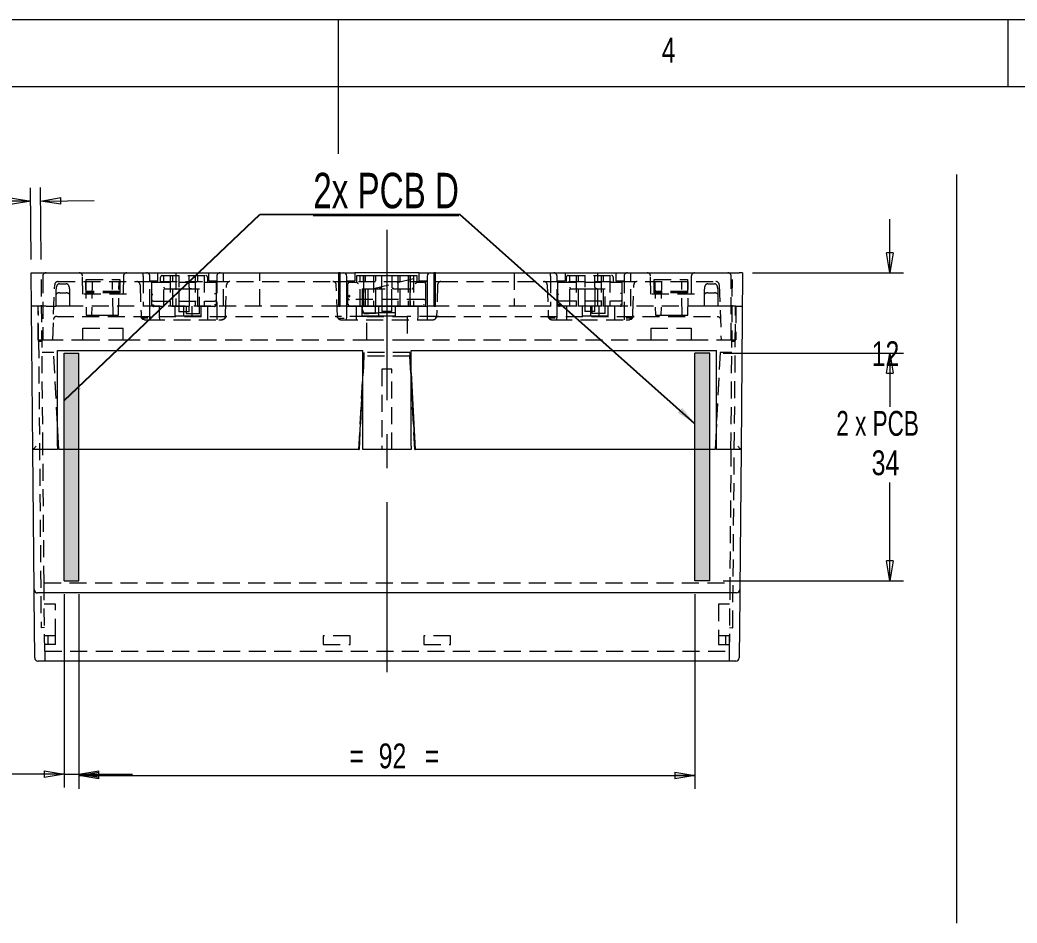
# Model space of a CAD drawing. Header units: millimetres. Extents: x 5 to 292, y 5 to 205.
# Drawn here: x 124.8 to 199.2, y 137.6 to 205 of the extents above; entities that cross this region are included whole.
import ezdxf

# ---------------------------------------------------------------- set-up
doc = ezdxf.new("R2010")
doc.units = ezdxf.units.MM
doc.linetypes.add('CENTERX2', pattern=[20.32, 12.7, -2.54, 2.54, -2.54])
doc.linetypes.add('HIDDEN', pattern=[1.905, 1.27, -0.635])
doc.styles.add('SLDTEXTSTYLE0', font='TXT', dxfattribs={"width": 0.75})
doc.styles.add('SLDTEXTSTYLE2', font='TXT', dxfattribs={"width": 0.7})
doc.styles.add('SLDTEXTSTYLE3', font='TXT', dxfattribs={"width": 0.678571})
doc.dimstyles.new('SLDDIMSTYLE1', dxfattribs={"dimtxt": 1.852083, "dimasz": 1.5, "dimexe": 0, "dimexo": 0.0625, "dimgap": 0.463021, "dimtad": 0, "dimtih": 1, "dimtoh": 1, "dimlfac": 2, "dimrnd": 1e-09, "dimzin": 12, "dimdsep": 46, "dimtxsty": 'SLDTEXTSTYLE0', "dimblk1": 'CLOSED', "dimblk2": 'CLOSED', "dimsah": 1, "dimcen": 0.09, "dimadec": 0, "dimazin": 3, "dimtfac": 1, "dimtofl": 0, "dimtmove": 0, "dimatfit": 3, "dimldrblk": 'CLOSED', "dimfxl": 0, "dimfrac": 2, "dimtolj": 1, "dimtzin": 12, "dimarcsym": 0})
doc.dimstyles.new('SLDDIMSTYLE2', dxfattribs={"dimtxt": 1.852083, "dimasz": 1.5, "dimexe": 0, "dimexo": 0.0625, "dimgap": 0.463021, "dimtad": 0, "dimtih": 1, "dimtoh": 1, "dimdec": 1, "dimlfac": 2, "dimrnd": 1e-09, "dimzin": 12, "dimdsep": 46, "dimtxsty": 'SLDTEXTSTYLE0', "dimblk1": 'CLOSED', "dimblk2": 'CLOSED', "dimsah": 1, "dimcen": 0.09, "dimadec": 0, "dimazin": 3, "dimtfac": 1, "dimtdec": 1, "dimtofl": 0, "dimtmove": 0, "dimatfit": 3, "dimldrblk": 'CLOSED', "dimfxl": 0, "dimfrac": 2, "dimtolj": 1, "dimtzin": 12, "dimarcsym": 0})
doc.dimstyles.new('SLDDIMSTYLE4', dxfattribs={"dimtxt": 1.852083, "dimasz": 1.5, "dimexe": 0, "dimexo": 0.0625, "dimgap": 0.463021, "dimtad": 0, "dimtih": 1, "dimtoh": 1, "dimlfac": 2, "dimrnd": 1e-09, "dimzin": 4, "dimdsep": 46, "dimtxsty": 'SLDTEXTSTYLE0', "dimblk1": 'CLOSED', "dimblk2": 'CLOSED', "dimsah": 1, "dimcen": 0.09, "dimadec": 0, "dimazin": 1, "dimtfac": 1, "dimtmove": 0, "dimatfit": 0, "dimldrblk": 'CLOSED', "dimfxl": 0, "dimfrac": 2, "dimtolj": 1, "dimtzin": 12, "dimarcsym": 0})
doc.dimstyles.new('SLDDIMSTYLE5', dxfattribs={"dimtxt": 1.852083, "dimasz": 1.5, "dimexe": 0, "dimexo": 0.0625, "dimgap": 0.463021, "dimtad": 0, "dimtih": 1, "dimtoh": 1, "dimlfac": 2, "dimrnd": 1e-09, "dimzin": 12, "dimdsep": 46, "dimtxsty": 'SLDTEXTSTYLE0', "dimblk1": 'CLOSED', "dimblk2": 'CLOSED', "dimsah": 1, "dimcen": 0.09, "dimadec": 0, "dimazin": 3, "dimtfac": 1, "dimtmove": 0, "dimatfit": 0, "dimldrblk": 'CLOSED', "dimfxl": 0, "dimfrac": 2, "dimtolj": 1, "dimtzin": 12, "dimarcsym": 0})
doc.dimstyles.new('SLDDIMSTYLE6', dxfattribs={"dimtxt": 0, "dimasz": 1.5, "dimexe": 0, "dimexo": 0.0625, "dimgap": 0, "dimtad": 0, "dimtih": 1, "dimtoh": 1, "dimdec": 0, "dimrnd": 1e-09, "dimzin": 0, "dimdsep": 46, "dimtxsty": 'Standard', "dimsah": 1, "dimcen": 0.09, "dimadec": 0, "dimazin": 0, "dimtfac": 1.5, "dimtdec": 0, "dimtofl": 0, "dimtmove": 0, "dimatfit": 3, "dimfxl": 0, "dimfrac": 2, "dimtolj": 1, "dimtzin": 0, "dimarcsym": 0})

# ---------------------------------------------------------------- blocks, each defined once
blk = doc.blocks.new('_CLOSED')
at = {"color": 0, "linetype": 'ByBlock', "lineweight": -2}
for p, q in [((-1, 0.166667), (0, 0)), ((-1, 0.166667), (-1, -0.166667)), ((0, 0), (-1, -0.166667)), ((0, 0), (-1, 0))]:
    blk.add_line(p, q, dxfattribs=at)
blk = doc.blocks.new('_D_24')
at = {"color": 7, "linetype": 'Continuous', "lineweight": 0}
for p, q in [((189.707, 186.116), (189.707, 190.116)), ((179.453, 186.116), (190.707, 186.116)), ((177.251, 180.116), (190.707, 180.116)), ((189.707, 180.116), (189.707, 176.116))]:
    blk.add_line(p, q, dxfattribs=at)
at = {"color": 7, "linetype": 'Continuous', "lineweight": 0, "xscale": 1.5, "yscale": 1.5}
for p, rotation in [((189.707, 186.116, 0.05), 270.0000000000006), ((189.707, 180.116, 0.05), 90.00000000000061)]:
    blk.add_blockref('_CLOSED', p, dxfattribs=dict(at, rotation=rotation))
at = {"color": 7, "linetype": 'Continuous', "lineweight": 0, "insert": (188.339, 181.004), "char_height": 1.8521, "attachment_point": 1, "style": 'SLDTEXTSTYLE0'}
blk.add_mtext('12', dxfattribs=at)
blk = doc.blocks.new('_D_25')
at = {"color": 7, "linetype": 'Continuous', "lineweight": 0}
for p, q in [((177.251, 180.116), (190.707, 180.116)), ((189.707, 180.116), (189.707, 176.353)), ((189.707, 163.116), (189.707, 170.47)), ((177.251, 163.116), (190.707, 163.116))]:
    blk.add_line(p, q, dxfattribs=at)
at = {"color": 7, "linetype": 'Continuous', "lineweight": 0, "xscale": 1.5, "yscale": 1.5}
for p, rotation in [((189.707, 180.116, 0.05), 90.0000000000004), ((189.707, 163.116, 0.05), 270.0000000000004)]:
    blk.add_blockref('_CLOSED', p, dxfattribs=dict(at, rotation=rotation))
at = {"color": 7, "linetype": 'Continuous', "lineweight": 0, "char_height": 1.8521, "attachment_point": 1}
for s, insert, style in [('2 x PCB', (185.702, 175.799), 'SLDTEXTSTYLE3'), ('34', (188.339, 172.857), 'SLDTEXTSTYLE0')]:
    blk.add_mtext(s, dxfattribs=dict(at, insert=insert, style=style))
blk = doc.blocks.new('_D_26')
at = {"color": 7, "linetype": 'Continuous', "lineweight": 0}
for p, q in [((129.155, 162.116), (129.155, 147.579)), ((175.151, 162.116), (175.151, 147.579)), ((129.155, 148.579), (175.151, 148.579))]:
    blk.add_line(p, q, dxfattribs=at)
at = {"color": 7, "linetype": 'Continuous', "lineweight": 0, "xscale": 1.5, "yscale": 1.5, "rotation": 180.0000000000004}
blk.add_blockref('_CLOSED', (129.155, 148.579, 0.05), dxfattribs=at)
at = {"color": 7, "linetype": 'Continuous', "lineweight": 0, "xscale": 1.5, "yscale": 1.5}
blk.add_blockref('_CLOSED', (175.151, 148.579, 0.05), dxfattribs=at)
at = {"color": 7, "linetype": 'Continuous', "lineweight": 0, "attachment_point": 1, "style": 'SLDTEXTSTYLE0'}
for s, insert, char_height in [('=', (149.359, 150.967), 1.852), ('92', (151.536, 150.967), 1.8521), ('=', (154.966, 150.967), 1.852)]:
    blk.add_mtext(s, dxfattribs=dict(at, insert=insert, char_height=char_height))
blk = doc.blocks.new('_D_27')
at = {"color": 7, "linetype": 'Continuous', "lineweight": 0}
for p, q in [((128.055, 162.116), (128.055, 147.675)), ((129.155, 162.116), (129.155, 147.675)), ((128.055, 148.675), (111.949, 148.675)), ((128.055, 148.675), (129.155, 148.675)), ((129.155, 148.675), (133.155, 148.675))]:
    blk.add_line(p, q, dxfattribs=at)
at = {"color": 7, "linetype": 'Continuous', "lineweight": 0, "xscale": 1.5, "yscale": 1.5}
blk.add_blockref('_CLOSED', (128.055, 148.675, 0.05), dxfattribs=at)
at = {"color": 7, "linetype": 'Continuous', "lineweight": 0, "xscale": 1.5, "yscale": 1.5, "rotation": 180.0000000000004}
blk.add_blockref('_CLOSED', (129.155, 148.675, 0.05), dxfattribs=at)
at = {"color": 7, "linetype": 'Continuous', "lineweight": 0, "char_height": 1.8521, "attachment_point": 1, "style": 'SLDTEXTSTYLE0'}
for s, insert in [('2.20', (114.384, 154.004)), ('TYP', (119.865, 154.004)), ('PCB SLOT', (113.933, 151.062))]:
    blk.add_mtext(s, dxfattribs=dict(at, insert=insert))
blk = doc.blocks.new('_D_28')
at = {"color": 7, "linetype": 'Continuous', "lineweight": 0}
for p, q in [((125.594, 187.116), (125.548, 192.47)), ((126.344, 187.116), (126.298, 192.477)), ((125.556, 191.47), (123.015, 191.448)), ((126.306, 191.477), (130.306, 191.512))]:
    blk.add_line(p, q, dxfattribs=at)
at = {"color": 7, "linetype": 'Continuous', "lineweight": 0, "xscale": 1.5, "yscale": 1.5}
for p, rotation in [((125.556, 191.47, -14.382), 0.500000000000605), ((126.306, 191.477, -14.382), 180.5000000000006)]:
    blk.add_blockref('_CLOSED', p, dxfattribs=dict(at, rotation=rotation))
at = {"color": 7, "linetype": 'Continuous', "lineweight": 0, "char_height": 1.8521, "attachment_point": 1, "style": 'SLDTEXTSTYLE0'}
for s, insert in [('1.50', (111.025, 193.772)), ('TYP', (116.506, 193.772)), ('WALL THK', (110.462, 190.831))]:
    blk.add_mtext(s, dxfattribs=dict(at, insert=insert))
blk = doc.blocks.new('SW_NOTE_8')
at = {"color": 0, "linetype": 'Continuous', "lineweight": 0}
for p, q in [((0, 0), (14.929, 0)), ((14.929, 0), (0, 0)), ((0, 0), (14.929, 0)), ((14.929, 0), (0, 0)), ((0, 0), (14.929, 0)), ((14.929, 0), (0, 0))]:
    blk.add_line(p, q, dxfattribs=at)
at = {"color": 0, "linetype": 'Continuous', "lineweight": 0, "insert": (9.435, 3.113), "char_height": 2.6458, "attachment_point": 2, "style": 'SLDTEXTSTYLE2'}
blk.add_mtext('\\L2x PCB D', dxfattribs=at)

msp = doc.modelspace()

# ---------------------------------------------------------------- hatches: boundary and pattern name
at = {"linetype": 'Continuous'}
for points in [[(129.1551, 163.1156), (129.1551, 180.1156), (128.0551, 180.1156), (128.0551, 163.1156)], [(176.251, 163.1156), (175.151, 163.1156), (175.151, 180.1156), (176.251, 180.1156)]]:
    msp.add_hatch(color=7, dxfattribs=at).paths.add_polyline_path(points, flags=0)

# ---------------------------------------------------------------- linework, layer by layer
at = {"color": 7, "linetype": 'Continuous', "lineweight": 0}
for p, q in [((292, 205), (5, 205)), ((148.5, 205), (148.5, 195)), ((198.5, 205), (198.5, 200)), ((287, 200), (10, 200)), ((194.6831, 193.4552), (194.6831, 137.559)), ((128.0551, 163.1156), (128.0551, 180.1156)), ((128.0551, 180.1156), (129.1551, 180.1156)), ((129.1551, 163.1156), (129.1551, 180.1156)), ((175.151, 163.1156), (175.151, 180.1156)), ((176.251, 163.1156), (176.251, 180.1156)), ((128.0551, 163.1156), (129.1551, 163.1156))]:
    msp.add_line(p, q, dxfattribs=at)
at = {"color": 7, "linetype": 'CENTERX2', "lineweight": 0}
msp.add_line((152.1531, 189.3158), (152.1531, 154.2508), dxfattribs=at)
at = {"color": 7, "linetype": 'Continuous', "lineweight": 15}
for p, q in [((125.7182, 172.9156), (125.6031, 186.1156)), ((125.6031, 186.1156), (125.8531, 186.1156)), ((125.8531, 186.1156), (148.5281, 186.1156)), ((148.5281, 186.1156), (148.5281, 183.6156)), ((148.6531, 186.1156), (148.5281, 186.1156)), ((148.6531, 183.6156), (148.6531, 186.1156)), ((148.6531, 186.1156), (148.9031, 186.1156)), ((148.9031, 186.1156), (149.7531, 186.1156)), ((149.7531, 186.1156), (149.7531, 185.5156)), ((154.5531, 186.1156), (149.7531, 186.1156)), ((154.5531, 185.5156), (154.5531, 186.1156)), ((154.5531, 186.1156), (155.4031, 186.1156)), ((155.4031, 186.1156), (155.6531, 186.1156)), ((155.6531, 186.1156), (155.6531, 183.6156)), ((155.7781, 186.1156), (155.6531, 186.1156)), ((155.7781, 183.6156), (155.7781, 186.1156)), ((155.7781, 186.1156), (178.453, 186.1156)), ((178.7031, 186.1156), (178.453, 186.1156)), ((178.7031, 186.1156), (178.5879, 172.9156)), ((149.1531, 183.6156), (149.1531, 185.8656)), ((149.1531, 185.5156), (149.7531, 185.5156)), ((149.3689, 185.418), (149.8939, 185.418)), ((149.8939, 185.418), (149.8939, 185.918)), ((149.8939, 185.918), (150.0189, 185.918)), ((150.0189, 185.918), (154.2689, 185.918)), ((154.2689, 185.918), (154.3939, 185.918)), ((154.3939, 185.918), (154.3939, 185.418)), ((154.3939, 185.418), (154.9189, 185.418)), ((154.5531, 185.5156), (155.1531, 185.5156)), ((155.1531, 185.8656), (155.1531, 183.6156)), ((149.2439, 183.743), (149.2439, 185.293)), ((155.0439, 185.293), (155.0372, 185.3333)), ((155.0439, 185.293), (155.0439, 183.743)), ((148.5281, 183.6156), (148.6531, 183.6156)), ((149.1531, 183.6156), (148.6531, 183.6156)), ((149.1531, 183.6156), (155.1531, 183.6156)), ((154.9189, 183.618), (149.3689, 183.618)), ((150.2926, 183.618), (150.2926, 183.6156)), ((150.2939, 183.618), (150.2939, 183.6156)), ((151.2939, 183.6156), (151.2939, 183.618)), ((151.3335, 183.6173), (151.3335, 183.618)), ((151.7689, 183.6178), (151.7689, 183.6156)), ((152.5189, 183.6156), (152.5189, 183.6178)), ((152.9543, 183.618), (152.9543, 183.6173)), ((154.9133, 183.6186), (154.9394, 183.6216)), ((155.6531, 183.6156), (155.1531, 183.6156)), ((155.6531, 183.6156), (155.7781, 183.6156)), ((127.5531, 180.3156), (150.3531, 180.3156)), ((127.5531, 173.1656), (127.5531, 180.3156)), ((150.3531, 173.1656), (150.3531, 180.3156)), ((153.9531, 180.3156), (176.7531, 180.3156)), ((153.9531, 173.1656), (153.9531, 180.3156)), ((176.7531, 173.1656), (176.7531, 180.3156)), ((150.3531, 178.6391), (150.0531, 172.9156)), ((153.9531, 178.6456), (154.2534, 172.9156)), ((154.2531, 172.9156), (153.9531, 178.6391)), ((127.6531, 172.9156), (127.5531, 174.8237)), ((127.6527, 172.9156), (127.5531, 174.8171)), ((176.7531, 174.8237), (176.6531, 172.9156)), ((176.7531, 174.8171), (176.6534, 172.9156)), ((127.5531, 172.9156), (125.7182, 172.9156)), ((125.8095, 162.4634), (125.7182, 172.9156)), ((127.5531, 173.1656), (127.5531, 172.9156)), ((150.0531, 172.9156), (127.6527, 172.9156)), ((150.3531, 172.9156), (150.3531, 173.1656)), ((153.9531, 172.9156), (150.3531, 172.9156)), ((153.9531, 173.1656), (153.9531, 172.9156)), ((176.6534, 172.9156), (154.2531, 172.9156)), ((176.7531, 172.9156), (176.7531, 173.1656)), ((178.5879, 172.9156), (176.7531, 172.9156)), ((178.5879, 172.9156), (178.4966, 162.4634)), ((125.854, 157.3634), (125.8138, 161.9678)), ((178.2467, 162.2156), (126.0595, 162.2156)), ((178.4923, 161.9678), (178.4521, 157.3634)), ((178.2021, 157.1156), (126.104, 157.1156))]:
    msp.add_line(p, q, dxfattribs=at)
at = {"color": 7, "linetype": 'HIDDEN', "lineweight": 0}
for p, q in [((126.4683, 172.9156), (126.3531, 186.1156)), ((133.9531, 185.8656), (133.9531, 186.1156)), ((135.0531, 185.5156), (135.0531, 186.1156)), ((136.4031, 186.1156), (136.4031, 183.6156)), ((138.8531, 185.5156), (138.8531, 186.1156)), ((139.9531, 185.8656), (139.9531, 186.1156)), ((142.6531, 183.6156), (142.6531, 186.1156)), ((161.6531, 186.1156), (161.6531, 183.6156)), ((164.3531, 185.8656), (164.3531, 186.1156)), ((165.4531, 186.1156), (165.4531, 185.5156)), ((167.9031, 183.6156), (167.9031, 186.1156)), ((169.2531, 186.1156), (169.2531, 185.5156)), ((170.3531, 185.8656), (170.3531, 186.1156)), ((177.8378, 172.9156), (177.953, 186.1156)), ((126.4531, 185.8656), (126.4531, 181.1156)), ((127.5964, 185.4656), (148.1208, 185.4656)), ((129.4531, 184.5156), (129.4294, 185.87)), ((129.6531, 185.4656), (129.6967, 182.9656)), ((129.7031, 185.6156), (132.2031, 185.6156)), ((129.7031, 184.6156), (129.7031, 185.6156)), ((130.1467, 185.4656), (130.1031, 182.9656)), ((131.7031, 182.9656), (131.6594, 185.4656)), ((132.1094, 182.9656), (132.1531, 185.4656)), ((132.2031, 185.6156), (132.2031, 184.6156)), ((132.4767, 185.87), (132.4531, 184.5156)), ((133.9531, 185.8656), (133.9531, 183.6156)), ((134.4531, 183.6156), (134.4531, 185.8656)), ((134.4531, 185.5156), (135.0531, 185.5156)), ((134.6015, 185.408), (134.7265, 185.408)), ((134.6015, 184.5505), (134.6015, 185.408)), ((134.7265, 185.408), (139.2765, 185.408)), ((135.2515, 185.408), (135.2515, 185.783)), ((135.3765, 185.908), (138.6265, 185.908)), ((135.5015, 183.608), (135.5015, 185.908)), ((135.9765, 185.908), (135.9765, 183.608)), ((136.1612, 183.608), (136.1612, 185.908)), ((136.6265, 185.908), (136.6265, 185.033)), ((137.3765, 185.033), (137.3765, 185.908)), ((137.8419, 185.908), (137.8419, 183.608)), ((138.0265, 183.608), (138.0265, 185.908)), ((138.5015, 185.908), (138.5015, 183.608)), ((138.7515, 185.783), (138.7515, 185.408)), ((138.8531, 185.5156), (139.4531, 185.5156)), ((139.2765, 185.408), (139.4015, 185.408)), ((139.4015, 185.408), (139.4015, 184.5505)), ((139.4531, 185.8656), (139.4531, 183.6156)), ((139.9531, 183.6156), (139.9531, 185.8656)), ((148.1208, 185.4656), (156.1853, 185.4656)), ((150.1439, 183.618), (150.1439, 185.918)), ((150.3939, 185.918), (150.3939, 183.618)), ((150.397, 183.618), (150.397, 185.918)), ((150.5439, 183.618), (150.5439, 185.918)), ((151.1439, 185.918), (151.1439, 183.618)), ((154.1439, 185.668), (151.1439, 184.918)), ((151.3335, 183.618), (151.3335, 185.918)), ((151.7689, 185.043), (151.7689, 185.918)), ((152.5189, 185.918), (152.5189, 185.043)), ((152.9543, 185.918), (152.9543, 183.618)), ((153.1439, 183.618), (153.1439, 185.918)), ((153.7439, 185.918), (153.7439, 183.618)), ((153.8907, 185.918), (153.8907, 183.618)), ((153.8939, 183.618), (153.8939, 185.918)), ((154.1439, 185.918), (154.1439, 183.618)), ((156.1853, 185.4656), (176.7097, 185.4656)), ((164.3531, 185.8656), (164.3531, 183.6156)), ((164.8531, 183.6156), (164.8531, 185.8656)), ((164.8531, 185.5156), (165.4531, 185.5156)), ((164.9001, 185.4169), (165.0251, 185.4169)), ((164.9001, 184.5594), (164.9001, 185.4169)), ((165.0251, 185.4169), (169.5751, 185.4169)), ((165.5501, 185.4169), (165.5501, 185.7919)), ((165.6751, 185.9169), (168.9251, 185.9169)), ((165.8001, 183.6169), (165.8001, 185.9169)), ((166.2751, 185.9169), (166.2751, 183.6169)), ((166.4598, 183.6169), (166.4598, 185.9169)), ((166.9251, 185.9169), (166.9251, 185.0419)), ((167.6751, 185.0419), (167.6751, 185.9169)), ((168.1405, 185.9169), (168.1405, 183.6169)), ((168.3251, 183.6169), (168.3251, 185.9169)), ((168.8001, 185.9169), (168.8001, 183.6169)), ((169.0501, 185.7919), (169.0501, 185.4169)), ((169.2531, 185.5156), (169.8531, 185.5156)), ((169.5751, 185.4169), (169.7001, 185.4169)), ((169.7001, 185.4169), (169.7001, 184.5594)), ((169.8531, 185.8656), (169.8531, 183.6156)), ((170.3531, 183.6156), (170.3531, 185.8656)), ((171.8531, 184.5156), (171.8294, 185.87)), ((172.103, 185.6156), (174.603, 185.6156)), ((172.103, 184.6156), (172.103, 185.6156)), ((172.1531, 185.4656), (172.1967, 182.9656)), ((172.6467, 185.4656), (172.6031, 182.9656)), ((174.2031, 182.9656), (174.1594, 185.4656)), ((174.603, 185.6156), (174.603, 184.6156)), ((174.6094, 182.9656), (174.6531, 185.4656)), ((174.8767, 185.87), (174.8531, 184.5156)), ((177.8531, 181.1156), (177.8531, 185.8656)), ((127.2031, 181.1156), (127.3465, 185.2243)), ((127.4531, 183.6156), (127.4531, 184.9131)), ((127.7031, 185.3005), (128.2031, 185.3005)), ((128.4531, 184.9131), (128.4531, 183.6156)), ((132.2031, 184.7156), (129.7031, 184.7156)), ((133.7207, 185.2243), (133.7946, 183.1069)), ((135.6265, 184.908), (136.6265, 184.908)), ((136.6265, 184.908), (137.3765, 184.908)), ((136.6265, 184.908), (136.6265, 183.608)), ((137.4106, 184.908), (137.3765, 184.908)), ((137.3765, 184.908), (137.3765, 183.608)), ((137.4106, 184.908), (137.6515, 184.908)), ((137.6515, 184.908), (138.1515, 184.908)), ((138.1515, 183.058), (138.1515, 184.908)), ((140.1115, 183.1069), (140.1854, 185.2243)), ((148.4531, 182.8656), (148.3707, 185.2243)), ((150.2926, 184.9186), (150.2926, 183.618)), ((150.7439, 184.918), (154.0189, 184.918)), ((150.7439, 183.618), (150.7439, 184.918)), ((151.7689, 184.918), (151.7689, 183.618)), ((152.5189, 183.618), (152.5189, 184.9188)), ((155.9354, 185.2243), (155.8531, 182.8656)), ((164.1207, 185.2243), (164.1946, 183.1069)), ((165.9251, 184.9169), (166.9251, 184.9169)), ((166.9251, 184.9169), (167.6751, 184.9169)), ((166.9251, 184.9169), (166.9251, 183.6169)), ((167.7092, 184.9169), (167.6751, 184.9169)), ((167.6751, 184.9169), (167.6751, 183.6169)), ((167.7092, 184.9169), (167.9501, 184.9169)), ((167.9501, 184.9169), (168.4501, 184.9169)), ((168.4501, 183.0669), (168.4501, 184.9169)), ((170.5115, 183.1069), (170.5854, 185.2243)), ((174.603, 184.7156), (172.103, 184.7156)), ((175.8531, 183.6156), (175.8531, 184.9131)), ((176.1031, 185.3005), (176.6031, 185.3005)), ((176.8531, 184.9131), (176.8531, 183.6156)), ((176.9596, 185.2243), (177.1031, 181.1156)), ((127.7031, 184.6156), (128.2031, 184.6156)), ((132.7031, 184.5156), (129.203, 184.5156)), ((132.2031, 184.6156), (129.7031, 184.6156)), ((134.6015, 184.0956), (134.6015, 184.5505)), ((134.6015, 183.733), (134.6015, 184.0956)), ((134.7265, 184.008), (139.2765, 184.008)), ((139.4015, 184.5505), (139.2853, 184.5505)), ((139.4015, 184.5505), (139.4015, 184.0956)), ((139.4015, 184.0956), (139.4015, 183.733)), ((149.261, 184.4016), (149.2527, 184.4051)), ((149.3689, 184.4193), (149.3689, 184.3311)), ((154.9189, 184.118), (149.3689, 184.118)), ((164.9001, 184.1044), (164.9001, 184.5594)), ((164.9001, 183.7419), (164.9001, 184.1044)), ((165.0251, 184.0169), (169.5751, 184.0169)), ((169.7001, 184.5594), (169.5839, 184.5594)), ((169.7001, 184.5594), (169.7001, 184.1044)), ((169.7001, 184.1044), (169.7001, 183.7419)), ((175.1031, 184.5156), (171.603, 184.5156)), ((174.603, 184.6156), (172.103, 184.6156)), ((176.1031, 184.6156), (176.6031, 184.6156)), ((126.1031, 183.6156), (125.6249, 183.6156)), ((126.1031, 181.1156), (126.1031, 183.6156)), ((126.4531, 183.6156), (126.1031, 183.6156)), ((126.1476, 181.0157), (126.1249, 183.6156)), ((126.7031, 183.6156), (126.4531, 183.6156)), ((126.7031, 183.6156), (127.4531, 183.6156)), ((127.7031, 183.6156), (127.4531, 183.6156)), ((128.2031, 183.6156), (127.7031, 183.6156)), ((128.4531, 183.6156), (128.2031, 183.6156)), ((148.5281, 183.6156), (128.4531, 183.6156)), ((134.4531, 182.8656), (134.4531, 183.6156)), ((134.6015, 183.733), (134.7265, 183.733)), ((134.7265, 183.733), (134.7265, 183.608)), ((139.2765, 183.608), (134.7265, 183.608)), ((135.1531, 183.6156), (135.1531, 182.8656)), ((136.3281, 183.6156), (136.3281, 182.9156)), ((136.6265, 183.608), (136.6265, 183.208)), ((137.3765, 183.208), (136.6265, 183.208)), ((136.9531, 183.6156), (136.9531, 182.9156)), ((137.1515, 183.608), (137.1515, 183.058)), ((137.3765, 183.208), (137.3765, 183.608)), ((137.5781, 183.6156), (137.5781, 182.9156)), ((138.2531, 183.6156), (138.2531, 182.9156)), ((138.7531, 183.6156), (138.7531, 182.8656)), ((139.2749, 183.608), (139.2783, 183.6084)), ((139.4015, 183.733), (139.2853, 183.733)), ((139.4531, 183.6156), (139.4531, 182.8656)), ((149.1531, 182.8656), (149.1531, 183.6156)), ((149.8531, 183.6156), (149.8531, 182.8656)), ((150.2781, 183.6156), (150.2781, 182.9156)), ((150.2926, 183.6156), (150.2926, 183.6041)), ((150.2939, 183.6319), (150.2939, 183.618)), ((150.2939, 183.6156), (150.2939, 183.4801)), ((151.2939, 183.068), (151.2939, 183.6156)), ((151.5281, 183.6156), (151.5281, 182.9156)), ((151.7689, 183.6156), (151.7689, 183.2173)), ((152.5189, 183.2173), (152.5189, 183.6156)), ((152.7781, 183.6156), (152.7781, 182.9156)), ((154.4531, 183.6156), (154.4531, 182.8656)), ((154.9189, 183.7137), (154.9189, 183.743)), ((155.1531, 183.6156), (155.1531, 182.8656)), ((175.8531, 183.6156), (155.7781, 183.6156)), ((164.8531, 182.8656), (164.8531, 183.6156)), ((164.9001, 183.7419), (165.0251, 183.7419)), ((165.0251, 183.7419), (165.0251, 183.6169)), ((169.5751, 183.6169), (165.0251, 183.6169)), ((165.5531, 183.6156), (165.5531, 182.8656)), ((166.7281, 183.6156), (166.7281, 182.9156)), ((166.9251, 183.6169), (166.9251, 183.2169)), ((167.6751, 183.2169), (166.9251, 183.2169)), ((167.3531, 183.6156), (167.3531, 182.9156)), ((167.4501, 183.6169), (167.4501, 183.0669)), ((167.6751, 183.2169), (167.6751, 183.6169)), ((167.9781, 183.6156), (167.9781, 182.9156)), ((168.6531, 183.6156), (168.6531, 182.9156)), ((169.1531, 183.6156), (169.1531, 182.8656)), ((169.5735, 183.6169), (169.577, 183.6173)), ((169.7001, 183.7419), (169.5839, 183.7419)), ((169.8531, 183.6156), (169.8531, 182.8656)), ((176.1031, 183.6156), (175.8531, 183.6156)), ((176.6031, 183.6156), (176.1031, 183.6156)), ((176.8531, 183.6156), (176.6031, 183.6156)), ((177.6031, 183.6156), (176.8531, 183.6156)), ((177.8531, 183.6156), (177.6031, 183.6156)), ((178.2031, 183.6156), (177.8531, 183.6156)), ((178.1585, 181.0157), (178.1812, 183.6156)), ((178.2031, 183.6156), (178.6812, 183.6156)), ((178.2031, 183.6156), (178.2031, 181.1156)), ((127.5056, 182.8656), (148.3143, 182.8656)), ((129.6967, 182.9656), (130.9031, 182.9656)), ((130.9031, 182.9656), (132.1094, 182.9656)), ((134.3031, 182.6156), (139.6031, 182.6156)), ((134.4443, 182.6156), (134.4531, 182.8656)), ((135.1531, 182.8656), (135.1618, 182.6156)), ((136.3281, 182.9156), (137.5781, 182.9156)), ((138.1515, 183.058), (137.1515, 183.058)), ((137.5781, 182.9156), (138.2531, 182.9156)), ((138.7531, 182.8656), (138.7443, 182.6156)), ((139.4531, 182.8656), (139.4618, 182.6156)), ((148.3143, 182.8656), (148.4093, 182.8656)), ((148.4531, 182.8656), (148.4534, 182.8569)), ((150.6531, 182.8656), (148.4531, 182.8656)), ((148.4907, 182.748), (148.5168, 182.7406)), ((148.7032, 182.6156), (155.6029, 182.6156)), ((149.1443, 182.6156), (149.1531, 182.8656)), ((149.8531, 182.8656), (149.8618, 182.6156)), ((150.2781, 183.1156), (151.5281, 183.1156)), ((150.2781, 182.9156), (151.5281, 182.9156)), ((150.6531, 182.8656), (153.6531, 182.8656)), ((150.6531, 181.1156), (150.6531, 182.8656)), ((151.2939, 183.068), (150.7939, 183.068)), ((152.7781, 183.1156), (151.5281, 183.1156)), ((151.5281, 182.9156), (152.7781, 182.9156)), ((153.6531, 182.8656), (153.6531, 181.1156)), ((155.8531, 182.8656), (153.6531, 182.8656)), ((154.4531, 182.8656), (154.4443, 182.6156)), ((155.1531, 182.8656), (155.1618, 182.6156)), ((155.8527, 182.8569), (155.8531, 182.8656)), ((155.8968, 182.8656), (155.9918, 182.8656)), ((155.8988, 182.8423), (155.9918, 182.8656)), ((155.9918, 182.8656), (176.8005, 182.8656)), ((164.7031, 182.6156), (170.0031, 182.6156)), ((164.8443, 182.6156), (164.8531, 182.8656)), ((165.5531, 182.8656), (165.5618, 182.6156)), ((166.7281, 182.9156), (167.9781, 182.9156)), ((168.4501, 183.0669), (167.4501, 183.0669)), ((167.9781, 182.9156), (168.6531, 182.9156)), ((169.1531, 182.8656), (169.1443, 182.6156)), ((169.8531, 182.8656), (169.8618, 182.6156)), ((172.1967, 182.9656), (173.4031, 182.9656)), ((173.4031, 182.9656), (174.6094, 182.9656)), ((129.4531, 181.9816), (132.4531, 181.9816)), ((129.4531, 181.1156), (129.4531, 181.9816)), ((132.4531, 181.1156), (132.4531, 181.9816)), ((171.8531, 181.9816), (174.8531, 181.9816)), ((171.8531, 181.9816), (171.8531, 181.1156)), ((174.8531, 181.9816), (174.8531, 181.1156)), ((126.1031, 181.1156), (126.4531, 181.1156)), ((126.1476, 181.0157), (126.3976, 181.0157)), ((126.1476, 181.0157), (126.3343, 159.6177)), ((126.4531, 181.1156), (126.7031, 181.1156)), ((126.7031, 181.1156), (129.4531, 181.1156)), ((129.4531, 181.1156), (132.4531, 181.1156)), ((132.4531, 181.1156), (150.6531, 181.1156)), ((150.6531, 181.1156), (153.6531, 181.1156)), ((153.6531, 181.1156), (171.8531, 181.1156)), ((171.8531, 181.1156), (174.8531, 181.1156)), ((174.8531, 181.1156), (177.6031, 181.1156)), ((177.6031, 181.1156), (177.8531, 181.1156)), ((177.8531, 181.1156), (178.2031, 181.1156)), ((177.9085, 181.0157), (178.1585, 181.0157)), ((177.9718, 159.6177), (178.1585, 181.0157)), ((127.2731, 180.1653), (126.405, 180.1653)), ((127.2731, 180.1588), (126.4051, 180.1588)), ((127.2731, 180.1588), (127.2731, 180.1653)), ((127.5531, 174.8237), (127.2731, 180.1653)), ((127.5531, 174.8171), (127.2731, 180.1588)), ((150.0534, 172.9156), (150.4334, 180.1653)), ((150.4331, 180.1653), (150.3531, 178.6391)), ((153.8731, 180.1653), (150.4331, 180.1653)), ((153.9531, 178.6391), (153.8731, 180.1653)), ((153.8734, 180.1653), (153.8731, 180.1653)), ((153.8734, 180.1653), (153.9531, 178.6456)), ((177.033, 180.1653), (176.7531, 174.8237)), ((177.033, 180.1588), (176.7531, 174.8171)), ((177.033, 180.1588), (177.033, 180.1653)), ((177.9011, 180.1653), (177.033, 180.1653)), ((177.901, 180.1588), (177.033, 180.1588)), ((150.0672, 172.9156), (150.4331, 179.8937)), ((150.4334, 179.8937), (150.0676, 172.9156)), ((150.4334, 179.8937), (150.4331, 179.8937)), ((153.8734, 179.8937), (150.4334, 179.8937)), ((153.8731, 179.8937), (154.2389, 172.9156)), ((154.2392, 172.9156), (153.8734, 179.8937)), ((151.7781, 178.9156), (151.7781, 172.9156)), ((152.5281, 178.9156), (151.7781, 178.9156)), ((152.5281, 172.9156), (152.5281, 178.9156)), ((126.5551, 162.9656), (126.4683, 172.9156)), ((150.0534, 172.9156), (150.0531, 172.9156)), ((150.0534, 172.9156), (150.0676, 172.9156)), ((154.2389, 172.9156), (154.2392, 172.9156)), ((154.2392, 172.9156), (154.2531, 172.9156)), ((177.8378, 172.9156), (177.751, 162.9656)), ((126.5551, 162.9656), (177.751, 162.9656)), ((126.5996, 157.8656), (126.5551, 162.9656)), ((177.751, 162.9656), (177.7065, 157.8656)), ((127.4061, 161.3656), (126.5691, 161.3656)), ((127.4061, 159.0156), (127.4061, 161.3656)), ((177.737, 161.3656), (176.9, 161.3656)), ((176.9, 161.3656), (176.9, 159.0156)), ((126.5843, 159.6199), (126.3343, 159.6177)), ((177.7218, 159.6199), (177.9718, 159.6177)), ((127.4061, 159.0156), (126.5896, 159.0156)), ((126.8561, 158.3656), (126.8561, 159.0156)), ((127.4061, 158.3656), (127.4061, 159.0156)), ((147.4031, 159.0156), (147.4031, 158.3656)), ((149.4031, 159.0156), (147.4031, 159.0156)), ((149.4031, 158.3656), (149.4031, 159.0156)), ((154.9031, 159.0156), (154.9031, 158.3656)), ((156.9031, 159.0156), (154.9031, 159.0156)), ((156.9031, 158.3656), (156.9031, 159.0156)), ((176.9, 159.0156), (176.9, 158.3656)), ((177.7165, 159.0156), (176.9, 159.0156)), ((177.45, 158.3656), (177.45, 159.0156)), ((177.7, 159.0156), (177.7, 158.3656)), ((127.4061, 158.3656), (126.5953, 158.3656)), ((126.5996, 157.8656), (177.7065, 157.8656)), ((126.6061, 157.8656), (126.6061, 157.1156)), ((147.4031, 158.3656), (149.4031, 158.3656)), ((154.9031, 158.3656), (156.9031, 158.3656)), ((176.9, 158.3656), (177.7109, 158.3656)), ((177.7, 157.8656), (177.7, 157.1156)), ((126.0781, 157.117), (126.104, 157.1156))]:
    msp.add_line(p, q, dxfattribs=at)
at = {"color": 5, "linetype": 'Continuous', "lineweight": 0}
for p, q in [((176.251, 180.1156), (175.151, 180.1156)), ((176.251, 163.1156), (175.151, 163.1156))]:
    msp.add_line(p, q, dxfattribs=at)
at = {"color": 7, "linetype": 'HIDDEN', "lineweight": 0, "flags": 128}
msp.add_lwpolyline([(155.0439, 184.4485), (155.0415, 184.4256), (155.0413, 184.425)], dxfattribs=at)
at = {"color": 7, "linetype": 'Continuous', "lineweight": 15, "flags": 128}
for points in [[(125.7182, 172.9156), (125.723, 172.9204), (125.7371, 172.9347), (125.76, 172.9578), (125.7908, 172.9888), (125.8284, 173.0267), (125.8712, 173.07), (125.9177, 173.1168), (125.9661, 173.1656)], [(178.34, 173.1656), (178.3884, 173.1168), (178.4349, 173.07), (178.4777, 173.0267), (178.5153, 172.9888), (178.5461, 172.9578), (178.569, 172.9347), (178.5831, 172.9204), (178.5879, 172.9156)]]:
    msp.add_lwpolyline(points, dxfattribs=at)
at = {"color": 7, "linetype": 'HIDDEN', "lineweight": 0}
for centre, radius, start, end in [((126.7031, 185.8656), 0.25, 90, 180), ((129.1795, 185.8656), 0.25, 1, 90), ((132.7267, 185.8656), 0.25, 90, 179), ((134.2031, 185.8656), 0.25, 0, 90), ((139.7031, 185.8656), 0.25, 90, 180), ((164.6031, 185.8656), 0.25, 0, 90), ((170.1031, 185.8656), 0.25, 90, 180), ((171.5795, 185.8656), 0.25, 1, 90), ((175.1267, 185.8656), 0.25, 90, 179), ((177.6031, 185.8656), 0.25, 0, 90), ((127.5964, 185.2156), 0.25, 90, 178), ((133.4708, 185.2156), 0.25, 2, 90), ((135.3765, 185.783), 0.125, 90, 180), ((138.6265, 185.783), 0.125, 0, 90), ((140.4353, 185.2156), 0.25, 90, 178), ((148.1208, 185.2156), 0.25, 2, 90), ((156.1853, 185.2156), 0.25, 90, 178), ((163.8708, 185.2156), 0.25, 2, 90), ((165.6751, 185.7919), 0.125, 90, 180), ((168.9251, 185.7919), 0.125, 0, 90), ((170.8353, 185.2156), 0.25, 90, 178), ((176.7097, 185.2156), 0.25, 2, 90), ((135.6265, 185.033), 0.125, 180, 270), ((154.0189, 185.043), 0.125, 270, 360), ((165.9251, 185.0419), 0.125, 180, 270), ((149.3669, 184.4562), 0.1251, 204.072667, 270.881346), ((134.7265, 183.733), 0.125, 180, 270), ((139.2765, 183.733), 0.125, 270, 354.642354), ((139.2765, 183.733), 0.125, 354.642354, 360), ((165.0251, 183.7419), 0.125, 180, 270), ((169.5751, 183.7419), 0.125, 270, 354.642354), ((169.5751, 183.7419), 0.125, 354.642354, 360), ((134.0532, 182.8656), 0.25, 182, 238.650231), ((148.7032, 182.8656), 0.25, 182, 270), ((155.6029, 182.8656), 0.25, 270, 358), ((164.4532, 182.8656), 0.25, 182, 270), ((170.2529, 182.8656), 0.25, 299.913039, 358)]:
    msp.add_arc(centre, radius, start, end, dxfattribs=at)
at = {"color": 7, "linetype": 'Continuous', "lineweight": 15}
for centre, radius, start, end in [((148.9031, 185.8656), 0.25, 0, 90), ((155.4031, 185.8656), 0.25, 90, 180), ((149.3689, 183.743), 0.125, 180, 270), ((154.9189, 183.743), 0.125, 270, 360), ((126.0595, 162.4656), 0.25, 180.5, 270), ((178.2467, 162.4656), 0.25, 270, 359.5), ((126.104, 157.3656), 0.25, 180.5, 270), ((178.2021, 157.3656), 0.25, 270, 359.5)]:
    msp.add_arc(centre, radius, start, end, dxfattribs=at)
at = {"color": 7, "linetype": 'HIDDEN', "lineweight": 0}
for centre, major_axis, ratio, start_param, end_param in [((127.7031, 184.9131), (0, 0.3875), 0.645243, 0, 1.5707963), ((128.2031, 184.9131), (0, 0.3875), 0.645243, 4.712389, 6.2831853), ((137.662, 185.033), (0.2855, 0), 0.4378957, 3.1415927, 4.3228815), ((167.9606, 185.0419), (0.2855, 0), 0.4378957, 3.1415927, 4.3228815), ((176.1031, 184.9131), (0, 0.3875), 0.645243, 0, 1.5707963), ((176.6031, 184.9131), (0, 0.3875), 0.645243, 4.712389, 6.2831853), ((127.7031, 184.5032), (0.25, 0), 0.449741, 1.5707963, 3.1415927), ((128.2031, 184.5032), (0.25, 0), 0.449741, 0, 1.5707963), ((134.7265, 184.0956), (0.125, 0), 0.7002075, 3.1415927, 4.712389), ((139.2765, 184.0956), (0.125, 0), 0.7002075, 4.712389, 6.2831853), ((149.3689, 184.2055), (0.125, 0), 0.7002075, 3.1415926, 4.712389), ((154.9189, 184.2055), (0.125, 0), 0.7002075, 4.712389, 6.2831853), ((165.0251, 184.1044), (0.125, 0), 0.7002075, 3.1415927, 4.712389), ((169.5751, 184.1044), (0.125, 0), 0.7002075, 4.712389, 6.2831853), ((176.1031, 184.5032), (0.25, 0), 0.449741, 1.5707963, 3.1415927), ((176.6031, 184.5032), (0.25, 0), 0.449741, 0, 1.5707963)]:
    msp.add_ellipse(centre, major_axis=major_axis, ratio=ratio, start_param=start_param, end_param=end_param, dxfattribs=at)
at = {"color": 7, "linetype": 'Continuous', "lineweight": 15}
for points, knots in [([(149.3689, 185.418), (149.3525, 185.4161), (149.3197, 185.4123), (149.2784, 185.3834), (149.2495, 185.3421), (149.2457, 185.3094), (149.2439, 185.293)], [0, 0, 0, 0, 0.25000047, 0.49999904, 0.74999972, 1, 1, 1, 1]), ([(150.0189, 185.293), (150.0005, 185.3117), (149.9695, 185.3432), (149.9342, 185.3775), (149.9144, 185.3976), (149.9027, 185.4093), (149.8953, 185.4166), (149.8943, 185.4175), (149.8939, 185.418)], [0, 0, 0, 0, 0.3296891, 0.5535683, 0.6801643, 0.79511, 0.9007396, 1, 1, 1, 1]), ([(154.3939, 185.418), (154.3934, 185.4175), (154.3924, 185.4166), (154.385, 185.4093), (154.3734, 185.3976), (154.3535, 185.3775), (154.3182, 185.3432), (154.2873, 185.3117), (154.2689, 185.293)], [0, 0, 0, 0, 0.0992451, 0.2048597, 0.3198163, 0.4464289, 0.67026, 1, 1, 1, 1]), ([(155.0372, 185.3333), (155.0319, 185.3452), (155.0213, 185.369), (154.9927, 185.3961), (154.9577, 185.4145), (154.9318, 185.4168), (154.9189, 185.418)], [0, 0, 0, 0, 0.2500004, 0.4999994, 0.7500004, 1, 1, 1, 1]), ([(149.2486, 183.769), (149.2495, 183.7649), (149.2512, 183.756), (149.2587, 183.7348), (149.2711, 183.708), (149.2888, 183.6783), (149.3098, 183.6513), (149.3314, 183.6314), (149.3513, 183.6198), (149.3629, 183.6186), (149.3684, 183.618)], [0, 0, 0, 0, 0.0948906, 0.2066265, 0.3338888, 0.4722878, 0.6148571, 0.7539523, 0.8834786, 1, 1, 1, 1]), ([(125.8138, 161.9678), (125.8132, 162.0303), (125.8124, 162.1267), (125.8114, 162.2422), (125.8107, 162.3209), (125.8102, 162.3849), (125.8096, 162.4465), (125.8095, 162.4568), (125.8095, 162.4634)], [0, 0, 0, 0, 0.2395693, 0.369614, 0.5000059, 0.6300517, 0.7604407, 1, 1, 1, 1]), ([(178.4966, 162.4634), (178.4966, 162.4568), (178.4965, 162.4465), (178.496, 162.385), (178.4954, 162.3211), (178.4947, 162.2423), (178.4937, 162.1268), (178.4929, 162.0303), (178.4923, 161.9678)], [0, 0, 0, 0, 0.2395592, 0.3696042, 0.499994, 0.6300406, 0.7604307, 1, 1, 1, 1])]:
    msp.add_open_spline(points, degree=3, knots=knots, dxfattribs=at)
at = {"color": 7, "linetype": 'HIDDEN', "lineweight": 0}
for points, knots in [([(137.5533, 184.9172), (137.541, 184.9183), (137.5241, 184.9199), (137.4923, 184.9187), (137.4598, 184.9144), (137.4294, 184.9088), (137.415, 184.9082), (137.4106, 184.908)], [0, 0, 0, 0, 0.2505589, 0.3428158, 0.6126776, 0.8821185, 1, 1, 1, 1]), ([(150.2967, 184.918), (150.3003, 184.918), (150.3082, 184.918), (150.4059, 184.918), (150.5561, 184.918), (150.6813, 184.918), (150.7439, 184.918)], [0, 0, 0, 0, 0.2247281, 0.4831541, 0.7415767, 1, 1, 1, 1]), ([(151.5814, 184.9952), (151.6285, 185.0012), (151.6878, 185.0088), (151.7492, 185.026), (151.7644, 185.0349), (151.7679, 185.0392), (151.7688, 185.0414), (151.7688, 185.0425), (151.7689, 185.043)], [0, 0, 0, 0, 0.727997, 0.9159434, 0.9684054, 0.9859421, 0.9932252, 1, 1, 1, 1]), ([(151.6439, 184.9701), (151.6332, 184.9768), (151.6183, 184.9863), (151.5986, 184.9943), (151.5901, 184.9951), (151.5862, 184.9955)], [0, 0, 0, 0, 0.5726625, 0.8004555, 1, 1, 1, 1]), ([(151.6439, 184.9701), (151.6565, 184.9621), (151.6772, 184.949), (151.7061, 184.9316), (151.731, 184.9205), (151.744, 184.9188), (151.7501, 184.918)], [0, 0, 0, 0, 0.3208667, 0.5272011, 0.7753602, 1, 1, 1, 1]), ([(152.5189, 185.043), (152.5193, 185.0378), (152.5202, 185.0271), (152.5297, 185.0052), (152.5526, 184.98), (152.5929, 184.955), (152.6254, 184.9439), (152.6436, 184.9377)], [0, 0, 0, 0, 0.0894875, 0.1848104, 0.4072563, 0.6672905, 1, 1, 1, 1]), ([(152.6436, 184.9377), (152.6325, 184.9408), (152.6105, 184.947), (152.5789, 184.9492), (152.5517, 184.9435), (152.5399, 184.9367), (152.5338, 184.9332)], [0, 0, 0, 0, 0.2508236, 0.5002766, 0.7393869, 1, 1, 1, 1]), ([(167.8519, 184.926), (167.8396, 184.9272), (167.8227, 184.9288), (167.7909, 184.9276), (167.7584, 184.9233), (167.728, 184.9177), (167.7136, 184.9171), (167.7092, 184.9169)], [0, 0, 0, 0, 0.25055781, 0.3428143, 0.6126749, 0.88211461, 1, 1, 1, 1]), ([(134.6123, 184.5505), (134.613, 184.5413), (134.6149, 184.5181), (134.627, 184.4852), (134.6417, 184.4683), (134.6477, 184.4613)], [0, 0, 0, 0, 0.2769146, 0.6989966, 1, 1, 1, 1]), ([(139.4009, 184.5389), (139.399, 184.5392), (139.3953, 184.5397), (139.3776, 184.5415), (139.369, 184.5424)], [0, 0, 0, 0, 0.5129991, 1, 1, 1, 1]), ([(149.3689, 184.4193), (149.3572, 184.4158), (149.3338, 184.4087), (149.3023, 184.4024), (149.2767, 184.3997), (149.2661, 184.401), (149.261, 184.4016)], [0, 0, 0, 0, 0.2579469, 0.5175161, 0.7677917, 1, 1, 1, 1]), ([(164.9109, 184.5594), (164.9116, 184.5502), (164.9136, 184.5269), (164.9256, 184.4941), (164.9403, 184.4772), (164.9464, 184.4701)], [0, 0, 0, 0, 0.276913, 0.6989909, 1, 1, 1, 1]), ([(169.6995, 184.5477), (169.6976, 184.548), (169.6939, 184.5486), (169.6762, 184.5504), (169.6676, 184.5513)], [0, 0, 0, 0, 0.513002, 1, 1, 1, 1]), ([(134.6121, 183.733), (134.6124, 183.7294), (134.6134, 183.7178), (134.6187, 183.6973), (134.6284, 183.673), (134.6424, 183.6505), (134.6599, 183.6316), (134.6801, 183.6181), (134.6993, 183.6104), (134.7118, 183.6094), (134.7167, 183.609)], [0, 0, 0, 0, 0.0602703, 0.1918772, 0.3317873, 0.4771039, 0.6243032, 0.769694, 0.9099729, 1, 1, 1, 1]), ([(139.3071, 183.6142), (139.3104, 183.6153), (139.3211, 183.6187), (139.3378, 183.6302), (139.3562, 183.648), (139.3713, 183.6698), (139.3824, 183.6932), (139.3894, 183.7147), (139.3913, 183.7277), (139.3921, 183.733)], [0, 0, 0, 0, 0.0751649, 0.2432948, 0.4134387, 0.5813558, 0.7429953, 0.8950293, 1, 1, 1, 1]), ([(150.4439, 183.068), (150.4045, 183.1762), (150.3513, 183.3224), (150.3068, 183.4446), (150.2954, 183.4759), (150.2944, 183.4787), (150.2939, 183.4801)], [0, 0, 0, 0, 0.6107923, 0.8253009, 0.9151066, 1, 1, 1, 1]), ([(152.1439, 183.218), (152.0947, 183.218), (151.9965, 183.218), (151.8725, 183.218), (151.7858, 183.218), (151.7745, 183.218), (151.7689, 183.218)], [0, 0, 0, 0, 0.24999999, 0.49999922, 0.74999845, 1, 1, 1, 1]), ([(152.5189, 183.218), (152.5132, 183.218), (152.502, 183.218), (152.4152, 183.218), (152.2913, 183.218), (152.193, 183.218), (152.1439, 183.218)], [0, 0, 0, 0, 0.2500016, 0.5000014, 0.7500007, 1, 1, 1, 1]), ([(155.0244, 183.6783), (155.0299, 183.6878), (155.0415, 183.708), (155.043, 183.7308), (155.0439, 183.743)], [0, 0, 0, 0, 0.4682957, 1, 1, 1, 1]), ([(164.9107, 183.7419), (164.911, 183.7382), (164.912, 183.7266), (164.9173, 183.7062), (164.927, 183.6819), (164.941, 183.6594), (164.9586, 183.6405), (164.9788, 183.627), (164.9979, 183.6192), (165.0105, 183.6182), (165.0153, 183.6178)], [0, 0, 0, 0, 0.0602712, 0.1918764, 0.3317873, 0.4771051, 0.6242999, 0.7696965, 0.9099747, 1, 1, 1, 1]), ([(169.6057, 183.6231), (169.609, 183.6241), (169.6197, 183.6275), (169.6364, 183.6391), (169.6548, 183.6569), (169.6699, 183.6786), (169.681, 183.7021), (169.688, 183.7236), (169.6899, 183.7366), (169.6907, 183.7419)], [0, 0, 0, 0, 0.07516481, 0.24329892, 0.41344261, 0.58135944, 0.7429988, 0.89502915, 1, 1, 1, 1]), ([(127.5056, 182.8656), (127.4736, 182.862), (127.4095, 182.8549), (127.328, 182.7995), (127.2699, 182.72), (127.2604, 182.6562), (127.2557, 182.6243)], [0, 0, 0, 0, 0.2499959, 0.5000015, 0.75, 1, 1, 1, 1]), ([(133.7248, 182.8571), (133.7463, 182.8468), (133.7925, 182.8247), (133.8164, 182.7813), (133.8292, 182.758)], [0, 0, 0, 0, 0.4650685, 1, 1, 1, 1]), ([(133.7252, 182.856), (133.7274, 182.8556), (133.7522, 182.852), (133.8082, 182.8198), (133.8446, 182.7706), (133.8668, 182.7406)], [0, 0, 0, 0, 0.0371802, 0.4127163, 1, 1, 1, 1]), ([(133.7946, 183.1069), (133.7962, 183.0626), (133.7993, 182.9741), (133.802, 182.896), (133.8034, 182.8569)], [0, 0, 0, 0, 0.5000228, 1, 1, 1, 1]), ([(133.8215, 182.7717), (133.8172, 182.7822), (133.8093, 182.8017), (133.8052, 182.8395), (133.8034, 182.8569)], [0, 0, 0, 0, 0.5379628, 1, 1, 1, 1]), ([(134.0532, 182.6156), (134.0285, 182.6177), (133.979, 182.622), (133.9117, 182.6556), (133.8553, 182.7054), (133.8328, 182.7496), (133.8215, 182.7717)], [0, 0, 0, 0, 0.2499986, 0.4999985, 0.7499998, 1, 1, 1, 1]), ([(133.8668, 182.7406), (133.8569, 182.7418), (133.8375, 182.7441), (133.8268, 182.7626), (133.8215, 182.7717)], [0, 0, 0, 0, 0.5093505, 1, 1, 1, 1]), ([(133.8306, 182.7724), (133.8392, 182.7491), (133.8561, 182.7031), (133.898, 182.6709), (133.9188, 182.655)], [0, 0, 0, 0, 0.5065656, 1, 1, 1, 1]), ([(134.3031, 182.7406), (134.2559, 182.7406), (134.1617, 182.7406), (134.034, 182.7406), (133.9281, 182.7406), (133.8872, 182.7406), (133.8668, 182.7406)], [0, 0, 0, 0, 0.2506086, 0.5008591, 0.7506461, 1, 1, 1, 1]), ([(134.0532, 182.6156), (134.0566, 182.6156), (134.0617, 182.6156), (134.0927, 182.6156), (134.1248, 182.6156), (134.1647, 182.6156), (134.2229, 182.6156), (134.2716, 182.6156), (134.3031, 182.6156)], [0, 0, 0, 0, 0.2395025, 0.3682572, 0.4999998, 0.6287439, 0.7604994, 1, 1, 1, 1]), ([(139.6031, 182.6156), (139.6345, 182.6156), (139.6828, 182.6156), (139.7411, 182.6156), (139.7807, 182.6156), (139.8132, 182.6156), (139.8443, 182.6156), (139.8495, 182.6156), (139.8529, 182.6156)], [0, 0, 0, 0, 0.2395001, 0.3682566, 0.4999969, 0.6287406, 0.760499, 1, 1, 1, 1]), ([(139.7264, 182.6178), (139.7606, 182.617), (139.8196, 182.6155), (139.9057, 182.6326), (139.9742, 182.6568), (140.0067, 182.683), (140.0206, 182.6942)], [0, 0, 0, 0, 0.3131189, 0.5410418, 0.8041249, 1, 1, 1, 1]), ([(140.0846, 182.7717), (140.0733, 182.7496), (140.0508, 182.7054), (139.9944, 182.6556), (139.9271, 182.622), (139.8776, 182.6177), (139.8529, 182.6156)], [0, 0, 0, 0, 0.2499987, 0.4999987, 0.7500028, 1, 1, 1, 1]), ([(140.0206, 182.6942), (140.0282, 182.6993), (140.0603, 182.7209), (140.0743, 182.7506), (140.085, 182.7734)], [0, 0, 0, 0, 0.23499516, 1, 1, 1, 1]), ([(140.2104, 182.8606), (140.1982, 182.8593), (140.1634, 182.8553), (140.0977, 182.8208), (140.0614, 182.771), (140.0393, 182.7406)], [0, 0, 0, 0, 0.1725715, 0.4952936, 1, 1, 1, 1]), ([(140.0769, 182.758), (140.0839, 182.7722), (140.0974, 182.7996), (140.1431, 182.8427), (140.1846, 182.8553), (140.2113, 182.8635)], [0, 0, 0, 0, 0.2781309, 0.5360271, 1, 1, 1, 1]), ([(140.1027, 182.8569), (140.1009, 182.8395), (140.0968, 182.8017), (140.0889, 182.7822), (140.0846, 182.7717)], [0, 0, 0, 0, 0.4618881, 1, 1, 1, 1]), ([(140.1027, 182.8569), (140.1041, 182.896), (140.1068, 182.9741), (140.1099, 183.0626), (140.1115, 183.1069)], [0, 0, 0, 0, 0.4999772, 1, 1, 1, 1]), ([(148.292, 182.8675), (148.3221, 182.8672), (148.3688, 182.8668), (148.4261, 182.8356), (148.446, 182.8129), (148.4563, 182.8012)], [0, 0, 0, 0, 0.467023, 0.7245321, 1, 1, 1, 1]), ([(148.5168, 182.7406), (148.5035, 182.7601), (148.4769, 182.7991), (148.4378, 182.8353), (148.4126, 182.841), (148.4097, 182.8417)], [0, 0, 0, 0, 0.4698736, 0.9395321, 1, 1, 1, 1]), ([(148.5168, 182.7406), (148.5372, 182.7406), (148.5781, 182.7406), (148.684, 182.7406), (148.8117, 182.7406), (148.9059, 182.7406), (148.9531, 182.7406)], [0, 0, 0, 0, 0.2493537, 0.4991422, 0.7493899, 1, 1, 1, 1]), ([(150.4439, 183.068), (150.4682, 183.068), (150.5169, 183.068), (150.6038, 183.068), (150.6969, 183.068), (150.7615, 183.068), (150.7939, 183.068)], [0, 0, 0, 0, 0.2500013, 0.4999996, 0.7500018, 1, 1, 1, 1]), ([(155.7893, 182.7406), (155.8022, 182.7611), (155.8252, 182.7978), (155.8604, 182.8206), (155.8758, 182.8306)], [0, 0, 0, 0, 0.5601186, 1, 1, 1, 1]), ([(155.8702, 182.8277), (155.893, 182.8427), (155.9362, 182.8709), (155.9892, 182.8686), (156.0141, 182.8675)], [0, 0, 0, 0, 0.5296136, 1, 1, 1, 1]), ([(164.1248, 182.8571), (164.1463, 182.8468), (164.1925, 182.8247), (164.2164, 182.7813), (164.2292, 182.758)], [0, 0, 0, 0, 0.46506567, 1, 1, 1, 1]), ([(164.1252, 182.856), (164.1274, 182.8556), (164.1522, 182.852), (164.2082, 182.8198), (164.2446, 182.7706), (164.2668, 182.7406)], [0, 0, 0, 0, 0.0371824, 0.412714, 1, 1, 1, 1]), ([(164.1946, 183.1069), (164.1962, 183.0626), (164.1993, 182.9741), (164.202, 182.896), (164.2034, 182.8569)], [0, 0, 0, 0, 0.5000229, 1, 1, 1, 1]), ([(164.2215, 182.7717), (164.2172, 182.7822), (164.2093, 182.8017), (164.2052, 182.8395), (164.2034, 182.8569)], [0, 0, 0, 0, 0.5379632, 1, 1, 1, 1]), ([(164.2215, 182.7717), (164.2328, 182.7496), (164.2553, 182.7054), (164.3117, 182.6556), (164.379, 182.622), (164.4285, 182.6177), (164.4532, 182.6156)], [0, 0, 0, 0, 0.25, 0.5000004, 0.7500008, 1, 1, 1, 1]), ([(164.2668, 182.7406), (164.2569, 182.7418), (164.2375, 182.7441), (164.2268, 182.7626), (164.2215, 182.7717)], [0, 0, 0, 0, 0.5093517, 1, 1, 1, 1]), ([(164.2306, 182.7724), (164.2392, 182.7491), (164.2561, 182.7031), (164.298, 182.6709), (164.3188, 182.655)], [0, 0, 0, 0, 0.5065647, 1, 1, 1, 1]), ([(164.7031, 182.7406), (164.656, 182.7406), (164.562, 182.7406), (164.4344, 182.7406), (164.3283, 182.7406), (164.2873, 182.7406), (164.2668, 182.7406)], [0, 0, 0, 0, 0.250115, 0.4998633, 0.7497629, 1, 1, 1, 1]), ([(164.4532, 182.6156), (164.4566, 182.6156), (164.4617, 182.6156), (164.4927, 182.6156), (164.5248, 182.6156), (164.5647, 182.6156), (164.6229, 182.6156), (164.6716, 182.6156), (164.7031, 182.6156)], [0, 0, 0, 0, 0.23950136, 0.36825637, 0.49999953, 0.62874246, 0.76049981, 1, 1, 1, 1]), ([(170.4393, 182.7406), (170.4188, 182.7406), (170.3778, 182.7406), (170.2717, 182.7406), (170.1442, 182.7406), (170.0501, 182.7406), (170.0031, 182.7406)], [0, 0, 0, 0, 0.2502371, 0.5001367, 0.7498858, 1, 1, 1, 1]), ([(170.0031, 182.6156), (170.0345, 182.6156), (170.0828, 182.6156), (170.1411, 182.6156), (170.1807, 182.6156), (170.2132, 182.6156), (170.2443, 182.6156), (170.2495, 182.6156), (170.2529, 182.6156)], [0, 0, 0, 0, 0.2395003, 0.3682548, 0.4999971, 0.6287409, 0.7604983, 1, 1, 1, 1]), ([(170.4846, 182.7717), (170.4733, 182.7496), (170.4508, 182.7054), (170.3944, 182.6556), (170.3271, 182.622), (170.2776, 182.6177), (170.2529, 182.6156)], [0, 0, 0, 0, 0.2499995, 0.5000001, 0.7500021, 1, 1, 1, 1]), ([(170.3921, 182.6581), (170.4116, 182.6738), (170.4511, 182.7056), (170.467, 182.7499), (170.4751, 182.7723)], [0, 0, 0, 0, 0.4935802, 1, 1, 1, 1]), ([(170.6104, 182.8606), (170.5982, 182.8593), (170.5634, 182.8553), (170.4977, 182.8208), (170.4614, 182.771), (170.4393, 182.7406)], [0, 0, 0, 0, 0.1725714, 0.4952967, 1, 1, 1, 1]), ([(170.4846, 182.7717), (170.4793, 182.7626), (170.4686, 182.7441), (170.4492, 182.7418), (170.4393, 182.7406)], [0, 0, 0, 0, 0.4906487, 1, 1, 1, 1]), ([(170.4769, 182.758), (170.4839, 182.7722), (170.4974, 182.7996), (170.5431, 182.8427), (170.5846, 182.8553), (170.6113, 182.8635)], [0, 0, 0, 0, 0.2781308, 0.5360251, 1, 1, 1, 1]), ([(170.5027, 182.8569), (170.5009, 182.8395), (170.4968, 182.8017), (170.4889, 182.7822), (170.4846, 182.7717)], [0, 0, 0, 0, 0.4618881, 1, 1, 1, 1]), ([(170.5027, 182.8569), (170.5041, 182.896), (170.5068, 182.9741), (170.5099, 183.0626), (170.5115, 183.1069)], [0, 0, 0, 0, 0.4999772, 1, 1, 1, 1]), ([(176.8005, 182.8656), (176.8326, 182.862), (176.8966, 182.8549), (176.9781, 182.7995), (177.0363, 182.72), (177.0457, 182.6562), (177.0504, 182.6243)], [0, 0, 0, 0, 0.2500008, 0.49999845, 0.74999988, 1, 1, 1, 1]), ([(125.882, 162.2902), (125.8825, 162.2895), (125.901, 162.2619), (125.9639, 162.2282), (126.0276, 162.2198), (126.0595, 162.2156)], [0, 0, 0, 0, 0.01332253, 0.50664833, 1, 1, 1, 1])]:
    msp.add_open_spline(points, degree=3, knots=knots, dxfattribs=at)

# ---------------------------------------------------------------- block references
at = {"color": 7, "linetype": 'Continuous', "lineweight": 0}
msp.add_blockref('SW_NOTE_8', (142.654, 190.4697), dxfattribs=at)

# ---------------------------------------------------------------- texts
at = {"color": 7, "linetype": 'Continuous', "lineweight": 0, "insert": (172.6667, 203.668), "char_height": 1.8521, "attachment_point": 1, "style": 'SLDTEXTSTYLE0'}
msp.add_mtext('4', dxfattribs=at)

# ---------------------------------------------------------------- dimensions: what is measured, and where the dimension line sits
at = {"color": 7, "linetype": 'Continuous', "lineweight": 0}
for base, p1, p2, angle, text, dimstyle, picture, middle in [((126.3063, 191.4768), (125.6031, 186.1156), (126.3531, 186.1156), 0.5, '<> TYP\\PWALL THK', 'SLDDIMSTYLE4', '_D_28', (115.7467, 191.3847)), ((189.7072, 180.1156), (176.251, 163.1156), (176.251, 180.1156), 90, '2 x PCB\\P<>', 'SLDDIMSTYLE1', '_D_25', (189.7072, 173.4113))]:
    dim = msp.add_linear_dim(base=base, p1=p1, p2=p2, angle=angle, text=text, dimstyle=dimstyle, dxfattribs=at)
    dim.commit()
    dim.dimension.update_dxf_attribs({"geometry": picture, "text_midpoint": middle, "dimtype": 160})
dim = msp.add_linear_dim(base=(189.7072, 180.1156), p1=(178.453, 186.1156), p2=(176.251, 180.1156), angle=90, dimstyle='SLDDIMSTYLE5', dxfattribs=at)
dim.commit()
dim.dimension.update_dxf_attribs({"geometry": '_D_24', "text_midpoint": (189.7072, 180.0875), "dimtype": 160})
for base, p1, p2, text, dimstyle, picture, middle in [((129.1551, 151.6161), (128.0551, 163.1156), (129.1551, 163.1156), '<> TYP\\PPCB SLOT', 'SLDDIMSTYLE4', '_D_27', (119.1056, 151.6161)), ((175.151, 150.0498), (129.1551, 163.1156), (175.151, 163.1156), '= <> =', 'SLDDIMSTYLE2', '_D_26', (152.904, 150.0498))]:
    dim = msp.add_linear_dim(base=base, p1=p1, p2=p2, text=text, dimstyle=dimstyle, dxfattribs=at)
    dim.commit()
    dim.dimension.update_dxf_attribs({"geometry": picture, "text_midpoint": middle, "dimtype": 160})

# ---------------------------------------------------------------- leaders
for points in [[(128.0551, 176.5838), (142.654, 190.4697)], [(175.151, 174.8491), (157.5829, 190.4697)]]:
    msp.add_leader(points, dimstyle='SLDDIMSTYLE6', dxfattribs=at)

doc.saveas('drawing.dxf')
